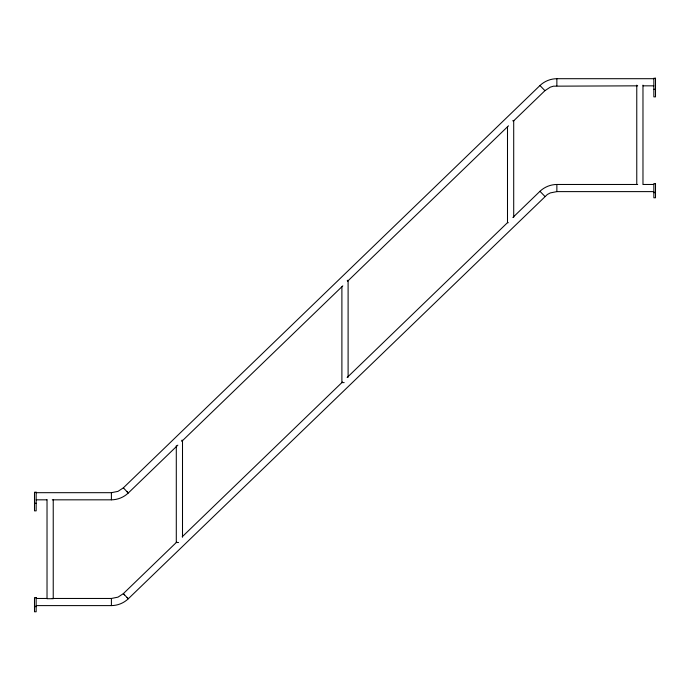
<?xml version="1.0" encoding="UTF-8"?>
<svg xmlns="http://www.w3.org/2000/svg" width="690" height="690" viewBox="0 0 690 690"><rect width="100%" height="100%" fill="white"/><g stroke="black" fill="none" stroke-linecap="round" stroke-linejoin="round"><path stroke-width="1.03" d="M653.844 78.695L556.865 78.695C550.611 78.746 544.488 81.196 539.968 85.526L123.338 487.865L117.973 491.375L111.401 492.686L36.156 492.686M177.856 445.136L128.297 492.996C123.777 497.326 117.654 499.784 111.401 499.827L52.276 499.827M181.729 441.402L342.809 285.85M347.458 281.365L508.53 125.813M513.179 121.319L544.928 90.666L550.292 87.147L553.509 86.172L637.681 85.836M176.769 542.038L123.338 593.641L117.973 597.152L111.401 598.463L52.276 598.463M182.195 536.803L342.49 382.001M347.139 377.516L507.443 222.715M512.868 217.479L539.968 191.303C544.488 186.973 550.611 184.523 556.865 184.471L637.681 184.471M653.844 191.613L556.865 191.613L550.292 192.924L547.317 194.511L128.297 598.773C123.777 603.103 117.654 605.561 111.401 605.604L36.156 605.604M643.071 85.836L653.844 85.836M653.844 89.26L655.5 89.26M512.851 120.474L513.705 120.474L513.705 217.298M643.071 184.471L653.844 184.471M653.844 192.657L655.5 192.657M508.349 222.68L507.495 222.68L507.495 126.925M347.251 280.39L347.881 280.39M344.172 382.596L341.895 382.596L341.895 286.85M181.643 440.306L182.281 440.306M36.156 499.827L46.903 499.827M34.5 503.243L36.156 503.243M178.572 542.513L176.295 542.513L176.295 445.688M36.156 598.463L46.903 598.463M34.5 606.648L36.156 606.648M123.665 488.209L123.338 487.865L128.297 492.996L127.055 491.72M124.58 594.927L123.338 593.641L128.297 598.773L127.055 597.497M539.968 85.526L544.928 90.666M539.968 191.303L544.928 196.443M642.977 85.129L642.977 184.109M636.767 85.129L636.767 184.109M556.865 78.695L556.865 85.836M556.865 184.471L556.865 191.613M348.105 280.39L348.105 377.214M182.505 440.306L182.505 537.139M111.401 492.686L111.401 499.827M111.401 598.463L111.401 605.604M53.233 499.724L53.233 598.704L47.024 598.704L47.024 499.724M655.5 78.229L653.844 78.229L653.844 96.867L655.5 96.867L655.5 78.229M655.5 183.592L653.844 183.592L653.844 197.78L655.5 197.78L655.5 183.592M36.156 492.22L34.5 492.22L34.5 510.859L36.156 510.859L36.156 492.22M36.156 597.583L34.5 597.583L34.5 611.771L36.156 611.771L36.156 597.583"/></g></svg>
